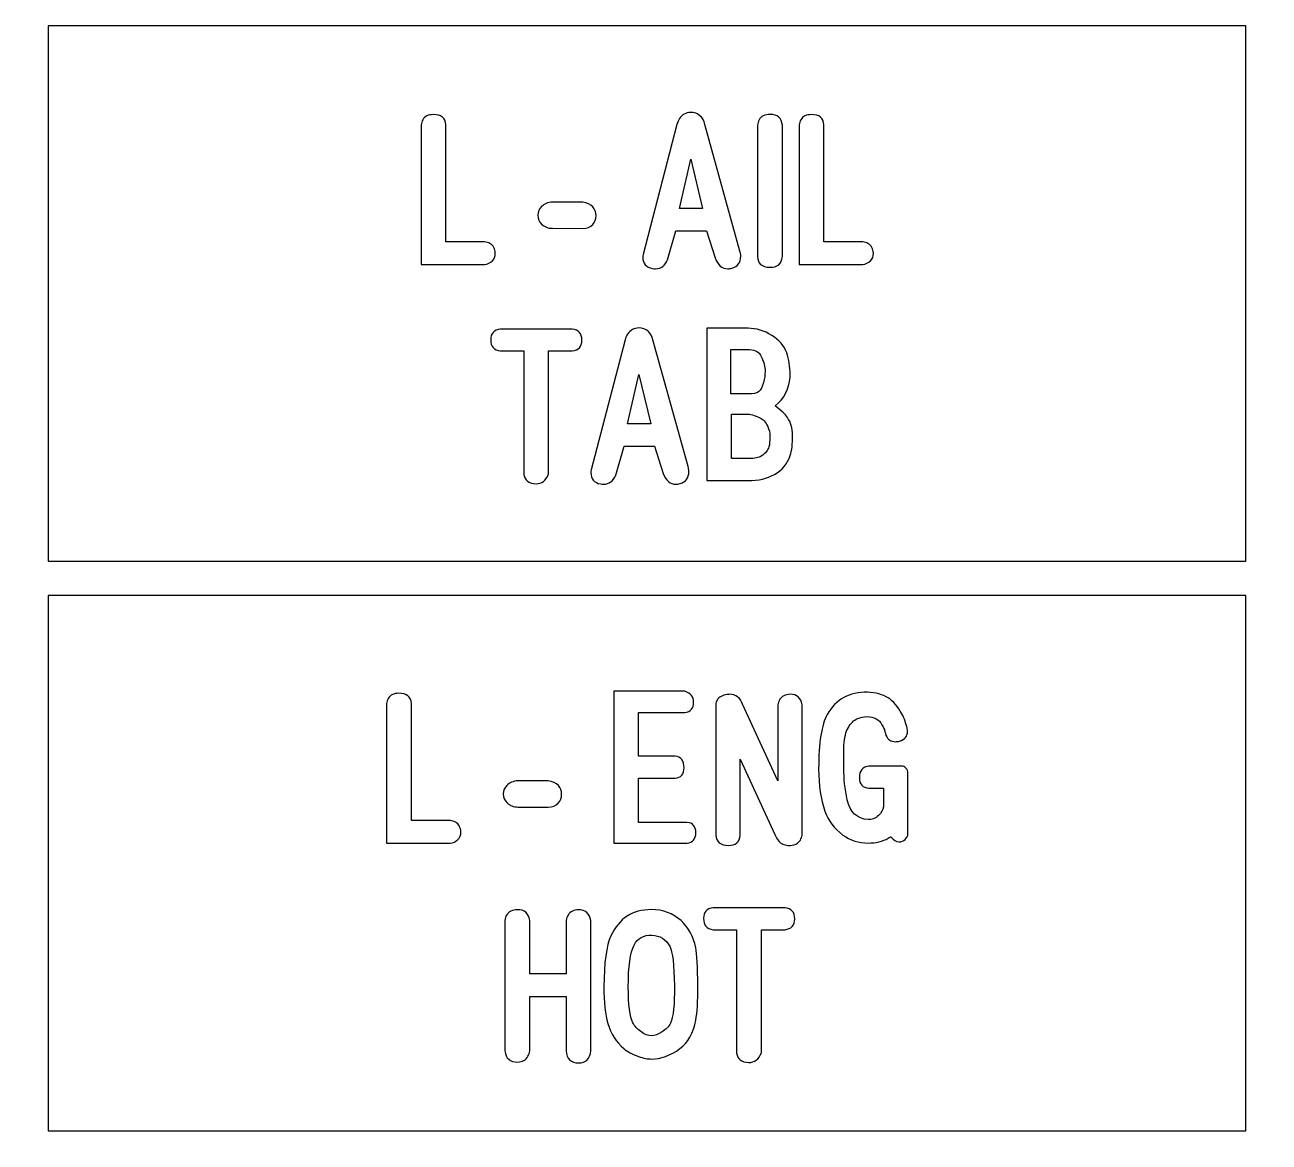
# Model space of a CAD drawing. Extents: x -224 to 225, y -79 to 79.
# Drawn here: x 127.49 to 152.49, y 11.48 to 33.92 of the extents above; entities that cross this region are included whole.
import ezdxf

# ---------------------------------------------------------------- set-up
doc = ezdxf.new("R2010")
doc.units = 0
doc.header["$MEASUREMENT"] = 0
doc.layers.add('PLAN_1', color=7, linetype='CONTINUOUS')

msp = doc.modelspace()

# ---------------------------------------------------------------- linework, layer by layer
at = {"layer": 'PLAN_1', "color": 250}
for points, knots in [([(223.9759, 78.3773), (223.9759, 78.3773), (80.9759, 78.3773), (80.9759, 78.3773), (80.9759, 78.3773), (80.4251, 78.3773), (79.9759, 77.9273), (79.9759, 77.3758), (79.9759, 77.3758), (79.9759, 77.3758), (79.9758, 71.3342), (79.9758, 71.3342), (79.9758, 71.3342), (79.9758, 70.7827), (80.4251, 70.3325), (80.9759, 70.3325), (80.9759, 70.3325), (80.9759, 70.3325), (84.7471, 70.3329), (84.7471, 70.3329), (84.7471, 70.3329), (84.7471, 70.3329), (84.7471, 70.3312), (84.7471, 70.3312), (84.7471, 70.3312), (84.7774, 70.3321), (84.8074, 70.3317), (84.8374, 70.3317), (84.8374, 70.3317), (88.2125, 70.3329), (90.9501, 67.5933), (90.9501, 64.2164), (90.9501, 64.2164), (90.9499, 60.8399), (88.2127, 58.101), (84.8374, 58.101), (84.8374, 58.101), (84.8072, 58.1014), (84.7774, 58.1018), (84.7474, 58.1024), (84.7474, 58.1024), (84.7474, 58.1024), (84.7471, 58.1014), (84.7471, 58.1014), (84.7471, 58.1014), (84.7471, 58.1014), (80.9759, 58.1014), (80.9759, 58.1014), (80.9759, 58.1014), (80.4251, 58.1014), (79.9759, 57.6514), (79.9759, 57.0999), (79.9759, 57.0999), (79.9759, 57.0999), (79.9758, -57.5), (79.9758, -57.5), (79.9758, -57.5), (79.9758, -58.0516), (80.4251, -58.5014), (80.9759, -58.5014), (80.9759, -58.5014), (80.9759, -58.5014), (84.7471, -58.5013), (84.7471, -58.5013), (84.7471, -58.5013), (84.7471, -58.5013), (84.7471, -58.502), (84.7471, -58.502), (84.7471, -58.502), (84.7774, -58.5013), (84.8074, -58.5014), (84.8374, -58.5014), (84.8374, -58.5014), (88.2125, -58.5013), (90.9501, -61.2399), (90.9501, -64.6167), (90.9501, -64.6167), (90.9499, -67.9901), (88.2177, -70.7272), (84.8467, -70.7321), (84.8467, -70.7321), (84.8397, -70.7321), (84.8338, -70.732), (84.8269, -70.7319), (84.8269, -70.7319), (84.8002, -70.7315), (84.7739, -70.7314), (84.7474, -70.7309), (84.7474, -70.7309), (84.7474, -70.7309), (84.7471, -70.7314), (84.7471, -70.7314), (84.7471, -70.7314), (84.7471, -70.7314), (80.9759, -70.7314), (80.9759, -70.7314), (80.9759, -70.7314), (80.4251, -70.7314), (79.9759, -71.181), (79.9759, -71.7325), (79.9759, -71.7325), (79.9759, -71.7325), (79.9758, -77.6209), (79.9758, -77.6209), (79.9758, -77.6209), (79.9758, -77.9033), (80.0791, -78.1466), (80.2822, -78.3424), (80.2822, -78.3424), (80.4854, -78.5379), (80.7318, -78.6325), (81.0136, -78.6218), (81.0136, -78.6218), (81.0136, -78.6218), (224.0136, -78.5346), (224.0136, -78.5346), (224.0136, -78.5346), (224.5508, -78.5142), (224.9758, -78.0725), (224.9758, -77.5342), (224.9758, -77.5342), (224.9758, -77.5342), (224.9758, -71.7378), (224.9758, -71.7378), (224.9758, -71.7378), (224.9758, -71.1866), (224.5266, -70.7368), (223.9758, -70.7368), (223.9758, -70.7368), (223.9758, -70.7368), (220.4778, -70.7365), (220.4778, -70.7365), (220.4778, -70.7365), (220.4778, -70.7365), (220.4778, -70.735), (220.4778, -70.735), (220.4778, -70.735), (220.4481, -70.7357), (220.4179, -70.7368), (220.3879, -70.7368), (220.3879, -70.7368), (217.0127, -70.7365), (214.2753, -67.9983), (214.2753, -64.6215), (214.2753, -64.6215), (214.2753, -61.2481), (217.0057, -58.5128), (220.3752, -58.506), (220.3752, -58.506), (220.381, -58.5058), (220.3857, -58.506), (220.3914, -58.5058), (220.3914, -58.5058), (220.4203, -58.5054), (220.4492, -58.5066), (220.4779, -58.5072), (220.4779, -58.5072), (220.4779, -58.5072), (220.4778, -58.505), (220.4778, -58.505), (220.4778, -58.505), (220.4778, -58.505), (223.9759, -58.505), (223.9759, -58.505), (223.9759, -58.505), (224.5267, -58.505), (224.9758, -58.0556), (224.9758, -57.5041), (224.9758, -57.5041), (224.9758, -57.5041), (224.9758, 57.096), (224.9758, 57.096), (224.9758, 57.096), (224.9758, 57.6478), (224.5266, 58.0971), (223.9758, 58.0971), (223.9758, 58.0971), (223.9758, 58.0971), (220.4778, 58.0973), (220.4778, 58.0973), (220.4778, 58.0973), (220.4778, 58.0973), (220.4778, 58.099), (220.4778, 58.099), (220.4778, 58.099), (220.4481, 58.0981), (220.4179, 58.0971), (220.3879, 58.0971), (220.3879, 58.0971), (217.0127, 58.0973), (214.2753, 60.8356), (214.2753, 64.2126), (214.2753, 64.2126), (214.2753, 67.5856), (217.0053, 70.3207), (220.3743, 70.3279), (220.3743, 70.3279), (220.3808, 70.3282), (220.386, 70.3279), (220.3923, 70.328), (220.3923, 70.328), (220.4209, 70.3288), (220.4495, 70.3274), (220.4779, 70.3268), (220.4779, 70.3268), (220.4779, 70.3268), (220.4778, 70.3291), (220.4778, 70.3291), (220.4778, 70.3291), (220.4778, 70.3291), (223.9759, 70.3291), (223.9759, 70.3291), (223.9759, 70.3291), (224.5267, 70.3291), (224.9758, 70.7785), (224.9758, 71.3299), (224.9758, 71.3299), (224.9758, 71.3299), (224.9758, 77.3759), (224.9758, 77.3759), (224.9758, 77.3759), (224.9758, 77.9276), (224.5265, 78.377), (223.9759, 78.3773)], [0, 0, 0, 0, 0.0175439, 0.0175439, 0.0175439, 0.0175439, 0.0350877, 0.0350877, 0.0350877, 0.0350877, 0.0526316, 0.0526316, 0.0526316, 0.0526316, 0.0701754, 0.0701754, 0.0701754, 0.0701754, 0.0877193, 0.0877193, 0.0877193, 0.0877193, 0.1052632, 0.1052632, 0.1052632, 0.1052632, 0.122807, 0.122807, 0.122807, 0.122807, 0.1403509, 0.1403509, 0.1403509, 0.1403509, 0.1578947, 0.1578947, 0.1578947, 0.1578947, 0.1754386, 0.1754386, 0.1754386, 0.1754386, 0.1929825, 0.1929825, 0.1929825, 0.1929825, 0.2105263, 0.2105263, 0.2105263, 0.2105263, 0.2280702, 0.2280702, 0.2280702, 0.2280702, 0.245614, 0.245614, 0.245614, 0.245614, 0.2631579, 0.2631579, 0.2631579, 0.2631579, 0.2807018, 0.2807018, 0.2807018, 0.2807018, 0.2982456, 0.2982456, 0.2982456, 0.2982456, 0.3157895, 0.3157895, 0.3157895, 0.3157895, 0.3333333, 0.3333333, 0.3333333, 0.3333333, 0.3508772, 0.3508772, 0.3508772, 0.3508772, 0.3684211, 0.3684211, 0.3684211, 0.3684211, 0.3859649, 0.3859649, 0.3859649, 0.3859649, 0.4035088, 0.4035088, 0.4035088, 0.4035088, 0.4210526, 0.4210526, 0.4210526, 0.4210526, 0.4385965, 0.4385965, 0.4385965, 0.4385965, 0.4561404, 0.4561404, 0.4561404, 0.4561404, 0.4736842, 0.4736842, 0.4736842, 0.4736842, 0.4912281, 0.4912281, 0.4912281, 0.4912281, 0.5087719, 0.5087719, 0.5087719, 0.5087719, 0.5263158, 0.5263158, 0.5263158, 0.5263158, 0.5438596, 0.5438596, 0.5438596, 0.5438596, 0.5614035, 0.5614035, 0.5614035, 0.5614035, 0.5789474, 0.5789474, 0.5789474, 0.5789474, 0.5964912, 0.5964912, 0.5964912, 0.5964912, 0.6140351, 0.6140351, 0.6140351, 0.6140351, 0.6315789, 0.6315789, 0.6315789, 0.6315789, 0.6491228, 0.6491228, 0.6491228, 0.6491228, 0.6666667, 0.6666667, 0.6666667, 0.6666667, 0.6842105, 0.6842105, 0.6842105, 0.6842105, 0.7017544, 0.7017544, 0.7017544, 0.7017544, 0.7192982, 0.7192982, 0.7192982, 0.7192982, 0.7368421, 0.7368421, 0.7368421, 0.7368421, 0.754386, 0.754386, 0.754386, 0.754386, 0.7719298, 0.7719298, 0.7719298, 0.7719298, 0.7894737, 0.7894737, 0.7894737, 0.7894737, 0.8070175, 0.8070175, 0.8070175, 0.8070175, 0.8245614, 0.8245614, 0.8245614, 0.8245614, 0.8421053, 0.8421053, 0.8421053, 0.8421053, 0.8596491, 0.8596491, 0.8596491, 0.8596491, 0.877193, 0.877193, 0.877193, 0.877193, 0.8947368, 0.8947368, 0.8947368, 0.8947368, 0.9122807, 0.9122807, 0.9122807, 0.9122807, 0.9298246, 0.9298246, 0.9298246, 0.9298246, 0.9473684, 0.9473684, 0.9473684, 0.9473684, 0.9649123, 0.9649123, 0.9649123, 0.9649123, 1, 1, 1, 1]), ([(101.9357, 69.1187), (101.9357, 69.1187), (203.0161, 69.1187), (203.0161, 69.1187), (203.0161, 69.1187), (203.0161, 69.1187), (203.0161, -69.3472), (203.0161, -69.3472), (203.0161, -69.3472), (203.0161, -69.3472), (101.9357, -69.3472), (101.9357, -69.3472), (101.9357, -69.3472), (101.9357, -69.3472), (101.9357, 69.1187), (101.9357, 69.1187)], [0, 0, 0, 0, 0.2, 0.2, 0.2, 0.2, 0.4, 0.4, 0.4, 0.4, 0.6, 0.6, 0.6, 0.6, 1, 1, 1, 1]), ([(127.9581, 33.9034), (127.9581, 33.9034), (152.0173, 33.9034), (152.0173, 33.9034), (152.0173, 33.9034), (152.0173, 33.9034), (152.0173, 23.1492), (152.0173, 23.1492), (152.0173, 23.1492), (152.0173, 23.1492), (127.9581, 23.1492), (127.9581, 23.1492), (127.9581, 23.1492), (127.9581, 23.1492), (127.9581, 33.9034), (127.9581, 33.9034)], [0, 0, 0, 0, 0.2, 0.2, 0.2, 0.2, 0.4, 0.4, 0.4, 0.4, 0.6, 0.6, 0.6, 0.6, 1, 1, 1, 1]), ([(127.9581, 22.4581), (127.9581, 22.4581), (152.0173, 22.4581), (152.0173, 22.4581), (152.0173, 22.4581), (152.0173, 22.4581), (152.0173, 11.7038), (152.0173, 11.7038), (152.0173, 11.7038), (152.0173, 11.7038), (127.9581, 11.7038), (127.9581, 11.7038), (127.9581, 11.7038), (127.9581, 11.7038), (127.9581, 22.4581), (127.9581, 22.4581)], [0, 0, 0, 0, 0.2, 0.2, 0.2, 0.2, 0.4, 0.4, 0.4, 0.4, 0.6, 0.6, 0.6, 0.6, 1, 1, 1, 1])]:
    msp.add_open_spline(points, degree=3, knots=knots, dxfattribs=at)
at = {"layer": 'PLAN_1', "color": 7}
for points, knots in [([(135.4497, 29.1093), (135.4497, 29.1093), (135.4497, 31.9137), (135.4497, 31.9137), (135.4497, 31.9137), (135.4549, 31.9533), (135.4656, 31.9874), (135.4834, 32.016), (135.4834, 32.016), (135.5241, 32.0842), (135.594, 32.1184), (135.6919, 32.1184), (135.6919, 32.1184), (135.8547, 32.1198), (135.9391, 32.0516), (135.9468, 31.9136), (135.9468, 31.9136), (135.9468, 31.9136), (135.9468, 29.5617), (135.9468, 29.5617), (135.9468, 29.5617), (135.9468, 29.5617), (136.7257, 29.5617), (136.7257, 29.5617), (136.7257, 29.5617), (136.7664, 29.5568), (136.8018, 29.5465), (136.8316, 29.5298), (136.8316, 29.5298), (136.9023, 29.4907), (136.9384, 29.4244), (136.9397, 29.3329), (136.9397, 29.3329), (136.9424, 29.2706), (136.9225, 29.219), (136.8806, 29.1789), (136.8806, 29.1789), (136.8394, 29.1383), (136.7878, 29.1154), (136.7255, 29.1091), (136.7255, 29.1091), (136.7255, 29.1091), (135.4497, 29.1093), (135.4497, 29.1093)], [0, 0, 0, 0, 0.0833333, 0.0833333, 0.0833333, 0.0833333, 0.1666667, 0.1666667, 0.1666667, 0.1666667, 0.25, 0.25, 0.25, 0.25, 0.3333333, 0.3333333, 0.3333333, 0.3333333, 0.4166667, 0.4166667, 0.4166667, 0.4166667, 0.5, 0.5, 0.5, 0.5, 0.5833333, 0.5833333, 0.5833333, 0.5833333, 0.6666667, 0.6666667, 0.6666667, 0.6666667, 0.75, 0.75, 0.75, 0.75, 0.8333333, 0.8333333, 0.8333333, 0.8333333, 1, 1, 1, 1]), ([(141.3566, 29.2401), (141.3566, 29.2401), (141.1818, 29.783), (141.1818, 29.783), (141.1818, 29.783), (141.1818, 29.783), (140.569, 29.783), (140.569, 29.783), (140.569, 29.783), (140.569, 29.783), (140.4011, 29.2038), (140.4011, 29.2038), (140.4011, 29.2038), (140.3529, 29.0825), (140.2714, 29.0214), (140.157, 29.0214), (140.157, 29.0214), (140.1386, 29.0216), (140.1188, 29.0233), (140.0979, 29.027), (140.0979, 29.027), (139.9678, 29.0532), (139.9021, 29.1294), (139.9021, 29.256), (139.9021, 29.256), (139.9023, 29.2757), (139.904, 29.2935), (139.9078, 29.3081), (139.9078, 29.3081), (139.9078, 29.3081), (140.5895, 31.9214), (140.5895, 31.9214), (140.5895, 31.9214), (140.6022, 31.9672), (140.6191, 32.0066), (140.6414, 32.0382), (140.6414, 32.0382), (140.6948, 32.1186), (140.7692, 32.1591), (140.8651, 32.1616), (140.8651, 32.1616), (140.9371, 32.1629), (140.9993, 32.1406), (141.052, 32.0956), (141.052, 32.0956), (141.1048, 32.0504), (141.1366, 31.9926), (141.148, 31.9214), (141.148, 31.9214), (141.148, 31.9214), (141.8555, 29.3767), (141.8555, 29.3767), (141.8555, 29.3767), (141.8658, 29.3444), (141.8708, 29.3106), (141.8708, 29.2744), (141.8708, 29.2744), (141.8708, 29.1468), (141.8117, 29.0658), (141.6934, 29.0327), (141.6934, 29.0327), (141.6662, 29.0252), (141.6394, 29.0214), (141.6133, 29.0214), (141.6133, 29.0214), (141.4957, 29.0216), (141.4099, 29.0944), (141.3566, 29.2401)], [0, 0, 0, 0, 0.0555556, 0.0555556, 0.0555556, 0.0555556, 0.1111111, 0.1111111, 0.1111111, 0.1111111, 0.1666667, 0.1666667, 0.1666667, 0.1666667, 0.2222222, 0.2222222, 0.2222222, 0.2222222, 0.2777778, 0.2777778, 0.2777778, 0.2777778, 0.3333333, 0.3333333, 0.3333333, 0.3333333, 0.3888889, 0.3888889, 0.3888889, 0.3888889, 0.4444444, 0.4444444, 0.4444444, 0.4444444, 0.5, 0.5, 0.5, 0.5, 0.5555556, 0.5555556, 0.5555556, 0.5555556, 0.6111111, 0.6111111, 0.6111111, 0.6111111, 0.6666667, 0.6666667, 0.6666667, 0.6666667, 0.7222222, 0.7222222, 0.7222222, 0.7222222, 0.7777778, 0.7777778, 0.7777778, 0.7777778, 0.8333333, 0.8333333, 0.8333333, 0.8333333, 0.8888889, 0.8888889, 0.8888889, 0.8888889, 1, 1, 1, 1]), ([(142.2109, 29.2673), (142.2109, 29.2673), (142.2109, 31.9043), (142.2109, 31.9043), (142.2109, 31.9043), (142.2123, 31.9468), (142.2217, 31.9824), (142.2388, 32.0122), (142.2388, 32.0122), (142.2784, 32.0842), (142.3526, 32.121), (142.4601, 32.1222), (142.4601, 32.1222), (142.6133, 32.1234), (142.6953, 32.051), (142.708, 31.9041), (142.708, 31.9041), (142.708, 31.9041), (142.7082, 29.2673), (142.7082, 29.2673), (142.7082, 29.2673), (142.6909, 29.1194), (142.6082, 29.0475), (142.4601, 29.0512), (142.4601, 29.0512), (142.2917, 29.055), (142.2083, 29.1268), (142.2109, 29.2673)], [0, 0, 0, 0, 0.125, 0.125, 0.125, 0.125, 0.25, 0.25, 0.25, 0.25, 0.375, 0.375, 0.375, 0.375, 0.5, 0.5, 0.5, 0.5, 0.625, 0.625, 0.625, 0.625, 0.75, 0.75, 0.75, 0.75, 1, 1, 1, 1]), ([(143.0455, 29.1093), (143.0455, 29.1093), (143.0455, 31.9137), (143.0455, 31.9137), (143.0455, 31.9137), (143.0507, 31.9533), (143.0614, 31.9874), (143.0792, 32.016), (143.0792, 32.016), (143.1199, 32.0842), (143.1898, 32.1184), (143.2877, 32.1184), (143.2877, 32.1184), (143.4505, 32.1198), (143.5349, 32.0516), (143.5426, 31.9136), (143.5426, 31.9136), (143.5426, 31.9136), (143.5428, 29.5617), (143.5428, 29.5617), (143.5428, 29.5617), (143.5428, 29.5617), (144.3215, 29.5617), (144.3215, 29.5617), (144.3215, 29.5617), (144.3622, 29.5568), (144.3976, 29.5465), (144.4274, 29.5298), (144.4274, 29.5298), (144.4981, 29.4907), (144.5342, 29.4244), (144.5355, 29.3329), (144.5355, 29.3329), (144.5382, 29.2706), (144.5183, 29.219), (144.4764, 29.1789), (144.4764, 29.1789), (144.4352, 29.1383), (144.3836, 29.1154), (144.3213, 29.1091), (144.3213, 29.1091), (144.3213, 29.1091), (143.0455, 29.1093), (143.0455, 29.1093)], [0, 0, 0, 0, 0.0833333, 0.0833333, 0.0833333, 0.0833333, 0.1666667, 0.1666667, 0.1666667, 0.1666667, 0.25, 0.25, 0.25, 0.25, 0.3333333, 0.3333333, 0.3333333, 0.3333333, 0.4166667, 0.4166667, 0.4166667, 0.4166667, 0.5, 0.5, 0.5, 0.5, 0.5833333, 0.5833333, 0.5833333, 0.5833333, 0.6666667, 0.6666667, 0.6666667, 0.6666667, 0.75, 0.75, 0.75, 0.75, 0.8333333, 0.8333333, 0.8333333, 0.8333333, 1, 1, 1, 1]), ([(140.8691, 31.224), (140.8691, 31.224), (140.6377, 30.2355), (140.6377, 30.2355), (140.6377, 30.2355), (140.6377, 30.2355), (141.1056, 30.2355), (141.1056, 30.2355), (141.1056, 30.2355), (141.1056, 30.2355), (140.8691, 31.224), (140.8691, 31.224)], [0, 0, 0, 0, 0.25, 0.25, 0.25, 0.25, 0.5, 0.5, 0.5, 0.5, 1, 1, 1, 1]), ([(138.0886, 29.8339), (137.9989, 29.8351), (137.9263, 29.8629), (137.8704, 29.9177), (137.8704, 29.9177), (137.8197, 29.9687), (137.7941, 30.0289), (137.7941, 30.0981), (137.7941, 30.0981), (137.7943, 30.1652), (137.8183, 30.2221), (137.8666, 30.2698), (137.8666, 30.2698), (137.9187, 30.3232), (137.9931, 30.3538), (138.0884, 30.3626), (138.0884, 30.3626), (138.0884, 30.3626), (138.6976, 30.357), (138.6976, 30.357), (138.6976, 30.357), (138.7833, 30.3492), (138.8506, 30.3188), (138.9002, 30.2654), (138.9002, 30.2654), (138.9442, 30.2172), (138.9657, 30.1592), (138.9657, 30.0906), (138.9657, 30.0906), (138.9658, 30.0213), (138.9428, 29.9615), (138.897, 29.9119), (138.897, 29.9119), (138.8464, 29.8587), (138.7794, 29.8325), (138.6974, 29.8338), (138.6974, 29.8338), (138.6974, 29.8338), (138.0886, 29.8339), (138.0886, 29.8339)], [0, 0, 0, 0, 0.0909091, 0.0909091, 0.0909091, 0.0909091, 0.1818182, 0.1818182, 0.1818182, 0.1818182, 0.2727273, 0.2727273, 0.2727273, 0.2727273, 0.3636364, 0.3636364, 0.3636364, 0.3636364, 0.4545455, 0.4545455, 0.4545455, 0.4545455, 0.5454545, 0.5454545, 0.5454545, 0.5454545, 0.6363636, 0.6363636, 0.6363636, 0.6363636, 0.7272727, 0.7272727, 0.7272727, 0.7272727, 0.8181818, 0.8181818, 0.8181818, 0.8181818, 1, 1, 1, 1]), ([(138.0098, 27.3701), (138.0098, 27.3701), (138.0098, 24.8929), (138.0098, 24.8929), (138.0098, 24.8929), (137.9576, 24.7636), (137.8736, 24.7), (137.7585, 24.7025), (137.7585, 24.7025), (137.6105, 24.7077), (137.5284, 24.7706), (137.5125, 24.8927), (137.5125, 24.8927), (137.5125, 24.8927), (137.5125, 27.3701), (137.5125, 27.3701), (137.5125, 27.3701), (137.5125, 27.3701), (137.0396, 27.3701), (137.0396, 27.3701), (137.0396, 27.3701), (136.9118, 27.3834), (136.8476, 27.4601), (136.8476, 27.5987), (136.8476, 27.5987), (136.8477, 27.7202), (136.9118, 27.7908), (137.0396, 27.8091), (137.0396, 27.8091), (137.0396, 27.8091), (138.4846, 27.8092), (138.4846, 27.8092), (138.4846, 27.8092), (138.6148, 27.7933), (138.6803, 27.7202), (138.6803, 27.5912), (138.6803, 27.5912), (138.6803, 27.4565), (138.6148, 27.3827), (138.4845, 27.37), (138.4845, 27.37), (138.4845, 27.37), (138.0098, 27.3701), (138.0098, 27.3701)], [0, 0, 0, 0, 0.0833333, 0.0833333, 0.0833333, 0.0833333, 0.1666667, 0.1666667, 0.1666667, 0.1666667, 0.25, 0.25, 0.25, 0.25, 0.3333333, 0.3333333, 0.3333333, 0.3333333, 0.4166667, 0.4166667, 0.4166667, 0.4166667, 0.5, 0.5, 0.5, 0.5, 0.5833333, 0.5833333, 0.5833333, 0.5833333, 0.6666667, 0.6666667, 0.6666667, 0.6666667, 0.75, 0.75, 0.75, 0.75, 0.8333333, 0.8333333, 0.8333333, 0.8333333, 1, 1, 1, 1]), ([(140.314, 24.9118), (140.314, 24.9118), (140.1392, 25.4547), (140.1392, 25.4547), (140.1392, 25.4547), (140.1392, 25.4547), (139.5264, 25.4547), (139.5264, 25.4547), (139.5264, 25.4547), (139.5264, 25.4547), (139.3586, 24.8755), (139.3586, 24.8755), (139.3586, 24.8755), (139.3103, 24.7542), (139.2288, 24.6931), (139.1144, 24.6931), (139.1144, 24.6931), (139.096, 24.6932), (139.0762, 24.695), (139.0553, 24.6988), (139.0553, 24.6988), (138.9252, 24.7249), (138.8595, 24.8011), (138.8595, 24.9276), (138.8595, 24.9276), (138.8597, 24.9473), (138.8614, 24.9651), (138.8652, 24.9798), (138.8652, 24.9798), (138.8652, 24.9798), (139.5469, 27.5932), (139.5469, 27.5932), (139.5469, 27.5932), (139.5596, 27.6389), (139.5765, 27.6783), (139.5988, 27.7099), (139.5988, 27.7099), (139.6522, 27.7903), (139.7266, 27.8308), (139.8225, 27.8333), (139.8225, 27.8333), (139.8945, 27.8346), (139.9567, 27.8123), (140.0094, 27.7673), (140.0094, 27.7673), (140.0622, 27.7221), (140.094, 27.6643), (140.1054, 27.5931), (140.1054, 27.5931), (140.1054, 27.5931), (140.8129, 25.0484), (140.8129, 25.0484), (140.8129, 25.0484), (140.8232, 25.0161), (140.8282, 24.9823), (140.8282, 24.9461), (140.8282, 24.9461), (140.8284, 24.8185), (140.7691, 24.7375), (140.6508, 24.7044), (140.6508, 24.7044), (140.6236, 24.6969), (140.5968, 24.6931), (140.5707, 24.6931), (140.5707, 24.6931), (140.4531, 24.6932), (140.3673, 24.7661), (140.314, 24.9118)], [0, 0, 0, 0, 0.0555556, 0.0555556, 0.0555556, 0.0555556, 0.1111111, 0.1111111, 0.1111111, 0.1111111, 0.1666667, 0.1666667, 0.1666667, 0.1666667, 0.2222222, 0.2222222, 0.2222222, 0.2222222, 0.2777778, 0.2777778, 0.2777778, 0.2777778, 0.3333333, 0.3333333, 0.3333333, 0.3333333, 0.3888889, 0.3888889, 0.3888889, 0.3888889, 0.4444444, 0.4444444, 0.4444444, 0.4444444, 0.5, 0.5, 0.5, 0.5, 0.5555556, 0.5555556, 0.5555556, 0.5555556, 0.6111111, 0.6111111, 0.6111111, 0.6111111, 0.6666667, 0.6666667, 0.6666667, 0.6666667, 0.7222222, 0.7222222, 0.7222222, 0.7222222, 0.7777778, 0.7777778, 0.7777778, 0.7777778, 0.8333333, 0.8333333, 0.8333333, 0.8333333, 0.8888889, 0.8888889, 0.8888889, 0.8888889, 1, 1, 1, 1]), ([(142.8649, 25.2703), (142.8092, 25.1038), (142.7028, 24.9765), (142.5464, 24.8881), (142.5464, 24.8881), (142.401, 24.8064), (142.2254, 24.7655), (142.0194, 24.7655), (142.0194, 24.7655), (142.0194, 24.7655), (141.1887, 24.7657), (141.1887, 24.7657), (141.1887, 24.7657), (141.1887, 24.7657), (141.1887, 27.8258), (141.1887, 27.8258), (141.1887, 27.8258), (141.1887, 27.8258), (142.0196, 27.8258), (142.0196, 27.8258), (142.0196, 27.8258), (142.1849, 27.8258), (142.3424, 27.7781), (142.493, 27.6833), (142.493, 27.6833), (142.6445, 27.5881), (142.7441, 27.4716), (142.7943, 27.3337), (142.7943, 27.3337), (142.8401, 27.2023), (142.863, 27.0559), (142.863, 26.8945), (142.863, 26.8945), (142.8632, 26.876), (142.8624, 26.8595), (142.8611, 26.8461), (142.8611, 26.8461), (142.8378, 26.5977), (142.7384, 26.4042), (142.563, 26.2669), (142.563, 26.2669), (142.6826, 26.175), (142.7645, 26.0972), (142.809, 26.0336), (142.809, 26.0336), (142.8784, 25.9373), (142.9132, 25.8188), (142.9132, 25.6803), (142.9132, 25.6803), (142.9134, 25.5011), (142.8973, 25.3644), (142.8649, 25.2703)], [0, 0, 0, 0, 0.0714286, 0.0714286, 0.0714286, 0.0714286, 0.1428571, 0.1428571, 0.1428571, 0.1428571, 0.2142857, 0.2142857, 0.2142857, 0.2142857, 0.2857143, 0.2857143, 0.2857143, 0.2857143, 0.3571429, 0.3571429, 0.3571429, 0.3571429, 0.4285714, 0.4285714, 0.4285714, 0.4285714, 0.5, 0.5, 0.5, 0.5, 0.5714286, 0.5714286, 0.5714286, 0.5714286, 0.6428571, 0.6428571, 0.6428571, 0.6428571, 0.7142857, 0.7142857, 0.7142857, 0.7142857, 0.7857143, 0.7857143, 0.7857143, 0.7857143, 0.8571429, 0.8571429, 0.8571429, 0.8571429, 1, 1, 1, 1]), ([(142.2948, 27.2351), (142.2617, 27.3065), (142.2197, 27.3527), (142.1701, 27.3749), (142.1701, 27.3749), (142.1321, 27.3922), (142.0697, 27.401), (141.9838, 27.401), (141.9838, 27.401), (141.9838, 27.401), (141.6731, 27.401), (141.6731, 27.401), (141.6731, 27.401), (141.6731, 27.401), (141.6731, 26.5074), (141.6731, 26.5074), (141.6731, 26.5074), (141.6731, 26.5074), (142.0176, 26.5074), (142.0176, 26.5074), (142.0176, 26.5074), (142.118, 26.5074), (142.1892, 26.522), (142.2305, 26.5518), (142.2305, 26.5518), (142.2724, 26.5818), (142.3055, 26.6439), (142.3303, 26.738), (142.3303, 26.738), (142.35, 26.8137), (142.3602, 26.8893), (142.3602, 26.9656), (142.3602, 26.9656), (142.3603, 27.0549), (142.3386, 27.1449), (142.2948, 27.2351)], [0, 0, 0, 0, 0.1, 0.1, 0.1, 0.1, 0.2, 0.2, 0.2, 0.2, 0.3, 0.3, 0.3, 0.3, 0.4, 0.4, 0.4, 0.4, 0.5, 0.5, 0.5, 0.5, 0.6, 0.6, 0.6, 0.6, 0.7, 0.7, 0.7, 0.7, 0.8, 0.8, 0.8, 0.8, 1, 1, 1, 1]), ([(139.8265, 26.8957), (139.8265, 26.8957), (139.5951, 25.9072), (139.5951, 25.9072), (139.5951, 25.9072), (139.5951, 25.9072), (140.0628, 25.9072), (140.0628, 25.9072), (140.0628, 25.9072), (140.0628, 25.9072), (139.8265, 26.8957), (139.8265, 26.8957)], [0, 0, 0, 0, 0.25, 0.25, 0.25, 0.25, 0.5, 0.5, 0.5, 0.5, 1, 1, 1, 1]), ([(142.4125, 25.8533), (142.3698, 25.9428), (142.3182, 26.0007), (142.2578, 26.0268), (142.2578, 26.0268), (142.146, 26.0776), (142.0589, 26.103), (141.9966, 26.103), (141.9966, 26.103), (141.9966, 26.103), (141.6858, 26.103), (141.6858, 26.103), (141.6858, 26.103), (141.6858, 26.103), (141.6858, 25.2087), (141.6858, 25.2087), (141.6858, 25.2087), (141.6858, 25.2087), (142.0303, 25.2087), (142.0303, 25.2087), (142.0303, 25.2087), (142.1518, 25.2087), (142.2362, 25.2244), (142.2839, 25.2569), (142.2839, 25.2569), (142.3692, 25.3155), (142.4206, 25.3777), (142.4384, 25.4432), (142.4384, 25.4432), (142.4506, 25.4922), (142.4568, 25.5626), (142.4568, 25.6561), (142.4568, 25.6561), (142.457, 25.7255), (142.4422, 25.7916), (142.4125, 25.8533)], [0, 0, 0, 0, 0.1, 0.1, 0.1, 0.1, 0.2, 0.2, 0.2, 0.2, 0.3, 0.3, 0.3, 0.3, 0.4, 0.4, 0.4, 0.4, 0.5, 0.5, 0.5, 0.5, 0.6, 0.6, 0.6, 0.6, 0.7, 0.7, 0.7, 0.7, 0.8, 0.8, 0.8, 0.8, 1, 1, 1, 1]), ([(139.322, 17.4832), (139.322, 17.4832), (139.322, 20.5357), (139.322, 20.5357), (139.322, 20.5357), (139.322, 20.5357), (140.7486, 20.5357), (140.7486, 20.5357), (140.7486, 20.5357), (140.8669, 20.4913), (140.9252, 20.4187), (140.9252, 20.3195), (140.9252, 20.3195), (140.9252, 20.1931), (140.8667, 20.1218), (140.7485, 20.1072), (140.7485, 20.1072), (140.7485, 20.1072), (139.8191, 20.1074), (139.8191, 20.1074), (139.8191, 20.1074), (139.8191, 20.1074), (139.8191, 19.2321), (139.8191, 19.2321), (139.8191, 19.2321), (139.8191, 19.2321), (140.5516, 19.2321), (140.5516, 19.2321), (140.5516, 19.2321), (140.6716, 19.2148), (140.732, 19.1364), (140.732, 18.9972), (140.732, 18.9972), (140.7321, 18.8695), (140.6716, 18.7982), (140.5514, 18.7849), (140.5514, 18.7849), (140.5514, 18.7849), (139.8191, 18.7852), (139.8191, 18.7852), (139.8191, 18.7852), (139.8191, 18.7852), (139.8191, 17.9), (139.8191, 17.9), (139.8191, 17.9), (139.8191, 17.9), (140.7913, 17.9), (140.7913, 17.9), (140.7913, 17.9), (140.9093, 17.8887), (140.9684, 17.82), (140.9684, 17.6934), (140.9684, 17.6934), (140.9685, 17.566), (140.9093, 17.4958), (140.7917, 17.4831), (140.7917, 17.4831), (140.7917, 17.4831), (139.322, 17.4832), (139.322, 17.4832)], [0, 0, 0, 0, 0.0625, 0.0625, 0.0625, 0.0625, 0.125, 0.125, 0.125, 0.125, 0.1875, 0.1875, 0.1875, 0.1875, 0.25, 0.25, 0.25, 0.25, 0.3125, 0.3125, 0.3125, 0.3125, 0.375, 0.375, 0.375, 0.375, 0.4375, 0.4375, 0.4375, 0.4375, 0.5, 0.5, 0.5, 0.5, 0.5625, 0.5625, 0.5625, 0.5625, 0.625, 0.625, 0.625, 0.625, 0.6875, 0.6875, 0.6875, 0.6875, 0.75, 0.75, 0.75, 0.75, 0.8125, 0.8125, 0.8125, 0.8125, 0.875, 0.875, 0.875, 0.875, 1, 1, 1, 1]), ([(144.8354, 17.5815), (144.7197, 17.5176), (144.5854, 17.485), (144.4329, 17.485), (144.4329, 17.485), (144.2409, 17.485), (144.0712, 17.5384), (143.925, 17.6452), (143.925, 17.6452), (143.7496, 17.7742), (143.6281, 17.9351), (143.5595, 18.1276), (143.5595, 18.1276), (143.4775, 18.3596), (143.4368, 18.6426), (143.4368, 18.9763), (143.4368, 18.9763), (143.4368, 19.5014), (143.494, 19.8643), (143.6084, 20.0639), (143.6084, 20.0639), (143.7845, 20.3755), (144.0553, 20.5254), (144.4202, 20.5127), (144.4202, 20.5127), (144.5868, 20.5078), (144.724, 20.4702), (144.8334, 20.3989), (144.8334, 20.3989), (144.9364, 20.3324), (145.0279, 20.226), (145.1073, 20.0812), (145.1073, 20.0812), (145.1373, 20.0265), (145.155, 19.9901), (145.1614, 19.9731), (145.1614, 19.9731), (145.1761, 19.9236), (145.1913, 19.8733), (145.2059, 19.8237), (145.2059, 19.8237), (145.216, 19.7937), (145.2211, 19.7633), (145.2211, 19.7308), (145.2211, 19.7308), (145.2212, 19.6292), (145.1684, 19.5631), (145.0628, 19.5331), (145.0628, 19.5331), (145.0331, 19.5249), (145.005, 19.5204), (144.9789, 19.5204), (144.9789, 19.5204), (144.888, 19.5206), (144.8251, 19.5631), (144.7889, 19.6489), (144.7889, 19.6489), (144.7876, 19.6526), (144.7781, 19.6864), (144.7609, 19.7512), (144.7609, 19.7512), (144.7596, 19.7589), (144.7418, 19.7951), (144.7069, 19.8606), (144.7069, 19.8606), (144.6511, 19.9663), (144.5511, 20.0208), (144.4068, 20.0246), (144.4068, 20.0246), (144.3453, 20.0259), (144.281, 20.0119), (144.2155, 19.9839), (144.2155, 19.9839), (144.1431, 19.9515), (144.0826, 19.8929), (144.033, 19.8078), (144.033, 19.8078), (143.9829, 19.7228), (143.9536, 19.603), (143.9434, 19.4493), (143.9434, 19.4493), (143.9423, 19.4196), (143.9415, 19.2693), (143.9415, 18.9985), (143.9415, 18.9985), (143.9417, 18.7806), (143.9644, 18.5649), (144.0102, 18.3526), (144.0102, 18.3526), (144.0649, 18.1018), (144.2059, 17.9694), (144.4329, 17.9561), (144.4329, 17.9561), (144.5074, 17.951), (144.5759, 17.9788), (144.6395, 18.0399), (144.6395, 18.0399), (144.6967, 18.0934), (144.7304, 18.1511), (144.7418, 18.2128), (144.7418, 18.2128), (144.7418, 18.2128), (144.742, 18.5893), (144.742, 18.5893), (144.742, 18.5893), (144.742, 18.5893), (144.4477, 18.5893), (144.4477, 18.5893), (144.4477, 18.5893), (144.3185, 18.5919), (144.2543, 18.6622), (144.2543, 18.8015), (144.2543, 18.8015), (144.2544, 18.9396), (144.3191, 19.0164), (144.4481, 19.0322), (144.4481, 19.0322), (144.4481, 19.0322), (145.1055, 19.0323), (145.1055, 19.0323), (145.1055, 19.0323), (145.1315, 19.0309), (145.1582, 19.0176), (145.1855, 18.9916), (145.1855, 18.9916), (145.2154, 18.9603), (145.23, 18.9235), (145.23, 18.8816), (145.23, 18.8816), (145.23, 18.8816), (145.2301, 18.1087), (145.2301, 18.1087), (145.2301, 18.1087), (145.2313, 18.1061), (145.2313, 17.9611), (145.23, 17.6732), (145.23, 17.6732), (145.2275, 17.6255), (145.209, 17.5867), (145.1754, 17.5555), (145.1754, 17.5555), (145.141, 17.5245), (145.1016, 17.5092), (145.0571, 17.5092), (145.0571, 17.5092), (144.9898, 17.5092), (144.9332, 17.5434), (144.8874, 17.6115), (144.8874, 17.6115), (144.8825, 17.6078), (144.8651, 17.5982), (144.8354, 17.5815)], [0, 0, 0, 0, 0.025641, 0.025641, 0.025641, 0.025641, 0.0512821, 0.0512821, 0.0512821, 0.0512821, 0.0769231, 0.0769231, 0.0769231, 0.0769231, 0.1025641, 0.1025641, 0.1025641, 0.1025641, 0.1282051, 0.1282051, 0.1282051, 0.1282051, 0.1538462, 0.1538462, 0.1538462, 0.1538462, 0.1794872, 0.1794872, 0.1794872, 0.1794872, 0.2051282, 0.2051282, 0.2051282, 0.2051282, 0.2307692, 0.2307692, 0.2307692, 0.2307692, 0.2564103, 0.2564103, 0.2564103, 0.2564103, 0.2820513, 0.2820513, 0.2820513, 0.2820513, 0.3076923, 0.3076923, 0.3076923, 0.3076923, 0.3333333, 0.3333333, 0.3333333, 0.3333333, 0.3589744, 0.3589744, 0.3589744, 0.3589744, 0.3846154, 0.3846154, 0.3846154, 0.3846154, 0.4102564, 0.4102564, 0.4102564, 0.4102564, 0.4358974, 0.4358974, 0.4358974, 0.4358974, 0.4615385, 0.4615385, 0.4615385, 0.4615385, 0.4871795, 0.4871795, 0.4871795, 0.4871795, 0.5128205, 0.5128205, 0.5128205, 0.5128205, 0.5384615, 0.5384615, 0.5384615, 0.5384615, 0.5641026, 0.5641026, 0.5641026, 0.5641026, 0.5897436, 0.5897436, 0.5897436, 0.5897436, 0.6153846, 0.6153846, 0.6153846, 0.6153846, 0.6410256, 0.6410256, 0.6410256, 0.6410256, 0.6666667, 0.6666667, 0.6666667, 0.6666667, 0.6923077, 0.6923077, 0.6923077, 0.6923077, 0.7179487, 0.7179487, 0.7179487, 0.7179487, 0.7435897, 0.7435897, 0.7435897, 0.7435897, 0.7692308, 0.7692308, 0.7692308, 0.7692308, 0.7948718, 0.7948718, 0.7948718, 0.7948718, 0.8205128, 0.8205128, 0.8205128, 0.8205128, 0.8461538, 0.8461538, 0.8461538, 0.8461538, 0.8717949, 0.8717949, 0.8717949, 0.8717949, 0.8974359, 0.8974359, 0.8974359, 0.8974359, 0.9230769, 0.9230769, 0.9230769, 0.9230769, 0.9487179, 0.9487179, 0.9487179, 0.9487179, 1, 1, 1, 1]), ([(134.7566, 17.4832), (134.7566, 17.4832), (134.7566, 20.2876), (134.7566, 20.2876), (134.7566, 20.2876), (134.7618, 20.3271), (134.7724, 20.3614), (134.7902, 20.39), (134.7902, 20.39), (134.8308, 20.4582), (134.9008, 20.4924), (134.9987, 20.4924), (134.9987, 20.4924), (135.1616, 20.4937), (135.2459, 20.4256), (135.2536, 20.2876), (135.2536, 20.2876), (135.2536, 20.2876), (135.2537, 17.9358), (135.2537, 17.9358), (135.2537, 17.9358), (135.2537, 17.9358), (136.0323, 17.9358), (136.0323, 17.9358), (136.0323, 17.9358), (136.073, 17.9307), (136.1086, 17.9205), (136.1384, 17.9038), (136.1384, 17.9038), (136.2092, 17.8645), (136.2452, 17.7984), (136.2465, 17.7069), (136.2465, 17.7069), (136.2492, 17.6447), (136.2293, 17.593), (136.1874, 17.5529), (136.1874, 17.5529), (136.1462, 17.5124), (136.0946, 17.4894), (136.0323, 17.4831), (136.0323, 17.4831), (136.0323, 17.4831), (134.7566, 17.4832), (134.7566, 17.4832)], [0, 0, 0, 0, 0.0833333, 0.0833333, 0.0833333, 0.0833333, 0.1666667, 0.1666667, 0.1666667, 0.1666667, 0.25, 0.25, 0.25, 0.25, 0.3333333, 0.3333333, 0.3333333, 0.3333333, 0.4166667, 0.4166667, 0.4166667, 0.4166667, 0.5, 0.5, 0.5, 0.5, 0.5833333, 0.5833333, 0.5833333, 0.5833333, 0.6666667, 0.6666667, 0.6666667, 0.6666667, 0.75, 0.75, 0.75, 0.75, 0.8333333, 0.8333333, 0.8333333, 0.8333333, 1, 1, 1, 1]), ([(142.559, 17.6543), (142.559, 17.6543), (141.8591, 19.172), (141.8591, 19.172), (141.8591, 19.172), (141.8591, 19.172), (141.8591, 17.6434), (141.8591, 17.6434), (141.8591, 17.6434), (141.8553, 17.5022), (141.7745, 17.4329), (141.6168, 17.4367), (141.6168, 17.4367), (141.4644, 17.4405), (141.3822, 17.5092), (141.3708, 17.6438), (141.3708, 17.6438), (141.3708, 17.6438), (141.3709, 20.2648), (141.3709, 20.2648), (141.3709, 20.2648), (141.3733, 20.2997), (141.3822, 20.3302), (141.3969, 20.3564), (141.3969, 20.3564), (141.4356, 20.4187), (141.5037, 20.4562), (141.6016, 20.4683), (141.6016, 20.4683), (141.617, 20.4709), (141.6308, 20.4721), (141.6448, 20.4721), (141.6448, 20.4721), (141.7739, 20.4722), (141.8616, 20.4054), (141.9092, 20.2725), (141.9092, 20.2725), (141.9092, 20.2725), (142.6167, 18.7341), (142.6167, 18.7341), (142.6167, 18.7341), (142.6167, 18.7341), (142.6167, 20.2616), (142.6167, 20.2616), (142.6167, 20.2616), (142.6232, 20.3011), (142.6345, 20.336), (142.6523, 20.3658), (142.6523, 20.3658), (142.6957, 20.4353), (142.7655, 20.4708), (142.8628, 20.4721), (142.8628, 20.4721), (143.0009, 20.4734), (143.0808, 20.4033), (143.103, 20.2616), (143.103, 20.2616), (143.103, 20.2616), (143.1031, 17.6434), (143.1031, 17.6434), (143.1031, 17.6434), (143.0981, 17.6053), (143.0871, 17.5721), (143.0693, 17.5448), (143.0693, 17.5448), (143.0289, 17.4762), (142.9619, 17.4404), (142.8704, 17.4367), (142.8704, 17.4367), (142.7173, 17.4278), (142.6136, 17.5003), (142.559, 17.6543)], [0, 0, 0, 0, 0.0526316, 0.0526316, 0.0526316, 0.0526316, 0.1052632, 0.1052632, 0.1052632, 0.1052632, 0.1578947, 0.1578947, 0.1578947, 0.1578947, 0.2105263, 0.2105263, 0.2105263, 0.2105263, 0.2631579, 0.2631579, 0.2631579, 0.2631579, 0.3157895, 0.3157895, 0.3157895, 0.3157895, 0.3684211, 0.3684211, 0.3684211, 0.3684211, 0.4210526, 0.4210526, 0.4210526, 0.4210526, 0.4736842, 0.4736842, 0.4736842, 0.4736842, 0.5263158, 0.5263158, 0.5263158, 0.5263158, 0.5789474, 0.5789474, 0.5789474, 0.5789474, 0.6315789, 0.6315789, 0.6315789, 0.6315789, 0.6842105, 0.6842105, 0.6842105, 0.6842105, 0.7368421, 0.7368421, 0.7368421, 0.7368421, 0.7894737, 0.7894737, 0.7894737, 0.7894737, 0.8421053, 0.8421053, 0.8421053, 0.8421053, 0.8947368, 0.8947368, 0.8947368, 0.8947368, 1, 1, 1, 1]), ([(137.3952, 18.2079), (137.3057, 18.2091), (137.2331, 18.2369), (137.1772, 18.2917), (137.1772, 18.2917), (137.1263, 18.3427), (137.1009, 18.4028), (137.1009, 18.4721), (137.1009, 18.4721), (137.1009, 18.5391), (137.1251, 18.5961), (137.1734, 18.6439), (137.1734, 18.6439), (137.2256, 18.6975), (137.2999, 18.7278), (137.3952, 18.7366), (137.3952, 18.7366), (137.3952, 18.7366), (138.0042, 18.731), (138.0042, 18.731), (138.0042, 18.731), (138.0901, 18.7235), (138.1574, 18.6928), (138.207, 18.6394), (138.207, 18.6394), (138.2511, 18.5911), (138.2725, 18.5332), (138.2725, 18.4645), (138.2725, 18.4645), (138.2725, 18.3953), (138.2496, 18.3355), (138.2038, 18.2859), (138.2038, 18.2859), (138.153, 18.2326), (138.0862, 18.2065), (138.0042, 18.2078), (138.0042, 18.2078), (138.0042, 18.2078), (137.3952, 18.2079), (137.3952, 18.2079)], [0, 0, 0, 0, 0.0909091, 0.0909091, 0.0909091, 0.0909091, 0.1818182, 0.1818182, 0.1818182, 0.1818182, 0.2727273, 0.2727273, 0.2727273, 0.2727273, 0.3636364, 0.3636364, 0.3636364, 0.3636364, 0.4545455, 0.4545455, 0.4545455, 0.4545455, 0.5454545, 0.5454545, 0.5454545, 0.5454545, 0.6363636, 0.6363636, 0.6363636, 0.6363636, 0.7272727, 0.7272727, 0.7272727, 0.7272727, 0.8181818, 0.8181818, 0.8181818, 0.8181818, 1, 1, 1, 1]), ([(138.3614, 13.3133), (138.3614, 13.3133), (138.3614, 14.4009), (138.3614, 14.4009), (138.3614, 14.4009), (138.3614, 14.4009), (137.6312, 14.4009), (137.6312, 14.4009), (137.6312, 14.4009), (137.6312, 14.4009), (137.6312, 13.3133), (137.6312, 13.3133), (137.6312, 13.3133), (137.6248, 13.2692), (137.6132, 13.2324), (137.5954, 13.2011), (137.5954, 13.2011), (137.5536, 13.1256), (137.4855, 13.0867), (137.3907, 13.0855), (137.3907, 13.0855), (137.2371, 13.0831), (137.1504, 13.1586), (137.132, 13.3124), (137.132, 13.3124), (137.132, 13.3124), (137.1321, 15.9315), (137.1321, 15.9315), (137.1321, 15.9315), (137.1372, 15.9728), (137.1485, 16.0077), (137.1676, 16.0375), (137.1676, 16.0375), (137.2109, 16.107), (137.2827, 16.1432), (137.3831, 16.1456), (137.3831, 16.1456), (137.5236, 16.1482), (137.6062, 16.0771), (137.631, 15.9315), (137.631, 15.9315), (137.631, 15.9315), (137.6312, 14.8552), (137.6312, 14.8552), (137.6312, 14.8552), (137.6312, 14.8552), (138.3614, 14.8552), (138.3614, 14.8552), (138.3614, 14.8552), (138.3614, 14.8552), (138.3614, 15.9315), (138.3614, 15.9315), (138.3614, 15.9315), (138.3691, 15.9728), (138.3818, 16.0077), (138.4008, 16.0375), (138.4008, 16.0375), (138.4467, 16.107), (138.5172, 16.1432), (138.6125, 16.1456), (138.6125, 16.1456), (138.6775, 16.147), (138.732, 16.1273), (138.7778, 16.0871), (138.7778, 16.0871), (138.823, 16.0464), (138.8496, 15.995), (138.8585, 15.9315), (138.8585, 15.9315), (138.8585, 15.9315), (138.8585, 13.3133), (138.8585, 13.3133), (138.8585, 13.3133), (138.8426, 13.149), (138.7619, 13.067), (138.6163, 13.067), (138.6163, 13.067), (138.4563, 13.0672), (138.3716, 13.149), (138.3614, 13.3133)], [0, 0, 0, 0, 0.047619, 0.047619, 0.047619, 0.047619, 0.0952381, 0.0952381, 0.0952381, 0.0952381, 0.1428571, 0.1428571, 0.1428571, 0.1428571, 0.1904762, 0.1904762, 0.1904762, 0.1904762, 0.2380952, 0.2380952, 0.2380952, 0.2380952, 0.2857143, 0.2857143, 0.2857143, 0.2857143, 0.3333333, 0.3333333, 0.3333333, 0.3333333, 0.3809524, 0.3809524, 0.3809524, 0.3809524, 0.4285714, 0.4285714, 0.4285714, 0.4285714, 0.4761905, 0.4761905, 0.4761905, 0.4761905, 0.5238095, 0.5238095, 0.5238095, 0.5238095, 0.5714286, 0.5714286, 0.5714286, 0.5714286, 0.6190476, 0.6190476, 0.6190476, 0.6190476, 0.6666667, 0.6666667, 0.6666667, 0.6666667, 0.7142857, 0.7142857, 0.7142857, 0.7142857, 0.7619048, 0.7619048, 0.7619048, 0.7619048, 0.8095238, 0.8095238, 0.8095238, 0.8095238, 0.8571429, 0.8571429, 0.8571429, 0.8571429, 0.9047619, 0.9047619, 0.9047619, 0.9047619, 1, 1, 1, 1]), ([(140.65, 13.3557), (140.4567, 13.2151), (140.2653, 13.1453), (140.0765, 13.1453), (140.0765, 13.1453), (140.0023, 13.1454), (139.9157, 13.1623), (139.8178, 13.1974), (139.8178, 13.1974), (139.6907, 13.242), (139.5928, 13.2947), (139.5235, 13.3557), (139.5235, 13.3557), (139.3711, 13.4875), (139.2641, 13.6551), (139.2031, 13.8584), (139.2031, 13.8584), (139.1472, 14.041), (139.1198, 14.2856), (139.1211, 14.5926), (139.1211, 14.5926), (139.1238, 15.0802), (139.1707, 15.4223), (139.2628, 15.6187), (139.2628, 15.6187), (139.4262, 15.9714), (139.697, 16.1475), (140.0746, 16.1475), (140.0746, 16.1475), (140.3118, 16.1476), (140.5107, 16.0738), (140.6709, 15.9257), (140.6709, 15.9257), (140.8248, 15.7846), (140.9233, 15.6027), (140.9665, 15.3822), (140.9665, 15.3822), (140.9913, 15.2546), (141.0053, 14.9983), (141.0078, 14.615), (141.0078, 14.615), (141.0103, 14.3042), (140.997, 14.0759), (140.9684, 13.9291), (140.9684, 13.9291), (140.9189, 13.6647), (140.8126, 13.4738), (140.65, 13.3557)], [0, 0, 0, 0, 0.0769231, 0.0769231, 0.0769231, 0.0769231, 0.1538462, 0.1538462, 0.1538462, 0.1538462, 0.2307692, 0.2307692, 0.2307692, 0.2307692, 0.3076923, 0.3076923, 0.3076923, 0.3076923, 0.3846154, 0.3846154, 0.3846154, 0.3846154, 0.4615385, 0.4615385, 0.4615385, 0.4615385, 0.5384615, 0.5384615, 0.5384615, 0.5384615, 0.6153846, 0.6153846, 0.6153846, 0.6153846, 0.6923077, 0.6923077, 0.6923077, 0.6923077, 0.7692308, 0.7692308, 0.7692308, 0.7692308, 0.8461538, 0.8461538, 0.8461538, 0.8461538, 1, 1, 1, 1]), ([(142.2855, 15.7441), (142.2855, 15.7441), (142.2855, 13.2668), (142.2855, 13.2668), (142.2855, 13.2668), (142.2335, 13.1377), (142.1495, 13.074), (142.0344, 13.0765), (142.0344, 13.0765), (141.8865, 13.0819), (141.8043, 13.1446), (141.7884, 13.2667), (141.7884, 13.2667), (141.7884, 13.2667), (141.7884, 15.7441), (141.7884, 15.7441), (141.7884, 15.7441), (141.7884, 15.7441), (141.3155, 15.7441), (141.3155, 15.7441), (141.3155, 15.7441), (141.1878, 15.7574), (141.1235, 15.8342), (141.1235, 15.9727), (141.1235, 15.9727), (141.1237, 16.0943), (141.1877, 16.1648), (141.3155, 16.1831), (141.3155, 16.1831), (141.3155, 16.1831), (142.7606, 16.1832), (142.7606, 16.1832), (142.7606, 16.1832), (142.8907, 16.1674), (142.9562, 16.0942), (142.9562, 15.9652), (142.9562, 15.9652), (142.9562, 15.8304), (142.8907, 15.7567), (142.7604, 15.744), (142.7604, 15.744), (142.7604, 15.744), (142.2855, 15.7441), (142.2855, 15.7441)], [0, 0, 0, 0, 0.0833333, 0.0833333, 0.0833333, 0.0833333, 0.1666667, 0.1666667, 0.1666667, 0.1666667, 0.25, 0.25, 0.25, 0.25, 0.3333333, 0.3333333, 0.3333333, 0.3333333, 0.4166667, 0.4166667, 0.4166667, 0.4166667, 0.5, 0.5, 0.5, 0.5, 0.5833333, 0.5833333, 0.5833333, 0.5833333, 0.6666667, 0.6666667, 0.6666667, 0.6666667, 0.75, 0.75, 0.75, 0.75, 0.8333333, 0.8333333, 0.8333333, 0.8333333, 1, 1, 1, 1]), ([(140.4434, 15.4114), (140.3678, 15.5546), (140.2482, 15.6283), (140.0841, 15.6333), (140.0841, 15.6333), (139.9178, 15.6384), (139.7994, 15.5723), (139.7288, 15.4356), (139.7288, 15.4356), (139.6507, 15.2831), (139.6112, 15.002), (139.6112, 14.592), (139.6112, 14.592), (139.6114, 14.2394), (139.6423, 13.9995), (139.704, 13.873), (139.704, 13.873), (139.7366, 13.8102), (139.7905, 13.751), (139.8655, 13.6963), (139.8655, 13.6963), (139.9406, 13.6419), (140.0098, 13.6143), (140.0727, 13.6143), (140.0727, 13.6143), (140.1402, 13.6145), (140.2132, 13.6397), (140.2927, 13.6907), (140.2927, 13.6907), (140.3722, 13.7417), (140.4274, 13.7999), (140.4586, 13.8661), (140.4586, 13.8661), (140.5164, 13.9889), (140.5431, 14.2387), (140.538, 14.6162), (140.538, 14.6162), (140.5337, 15.0353), (140.5018, 15.3002), (140.4434, 15.4114)], [0, 0, 0, 0, 0.0909091, 0.0909091, 0.0909091, 0.0909091, 0.1818182, 0.1818182, 0.1818182, 0.1818182, 0.2727273, 0.2727273, 0.2727273, 0.2727273, 0.3636364, 0.3636364, 0.3636364, 0.3636364, 0.4545455, 0.4545455, 0.4545455, 0.4545455, 0.5454545, 0.5454545, 0.5454545, 0.5454545, 0.6363636, 0.6363636, 0.6363636, 0.6363636, 0.7272727, 0.7272727, 0.7272727, 0.7272727, 0.8181818, 0.8181818, 0.8181818, 0.8181818, 1, 1, 1, 1])]:
    msp.add_open_spline(points, degree=3, knots=knots, dxfattribs=at)

doc.saveas('drawing.dxf')
